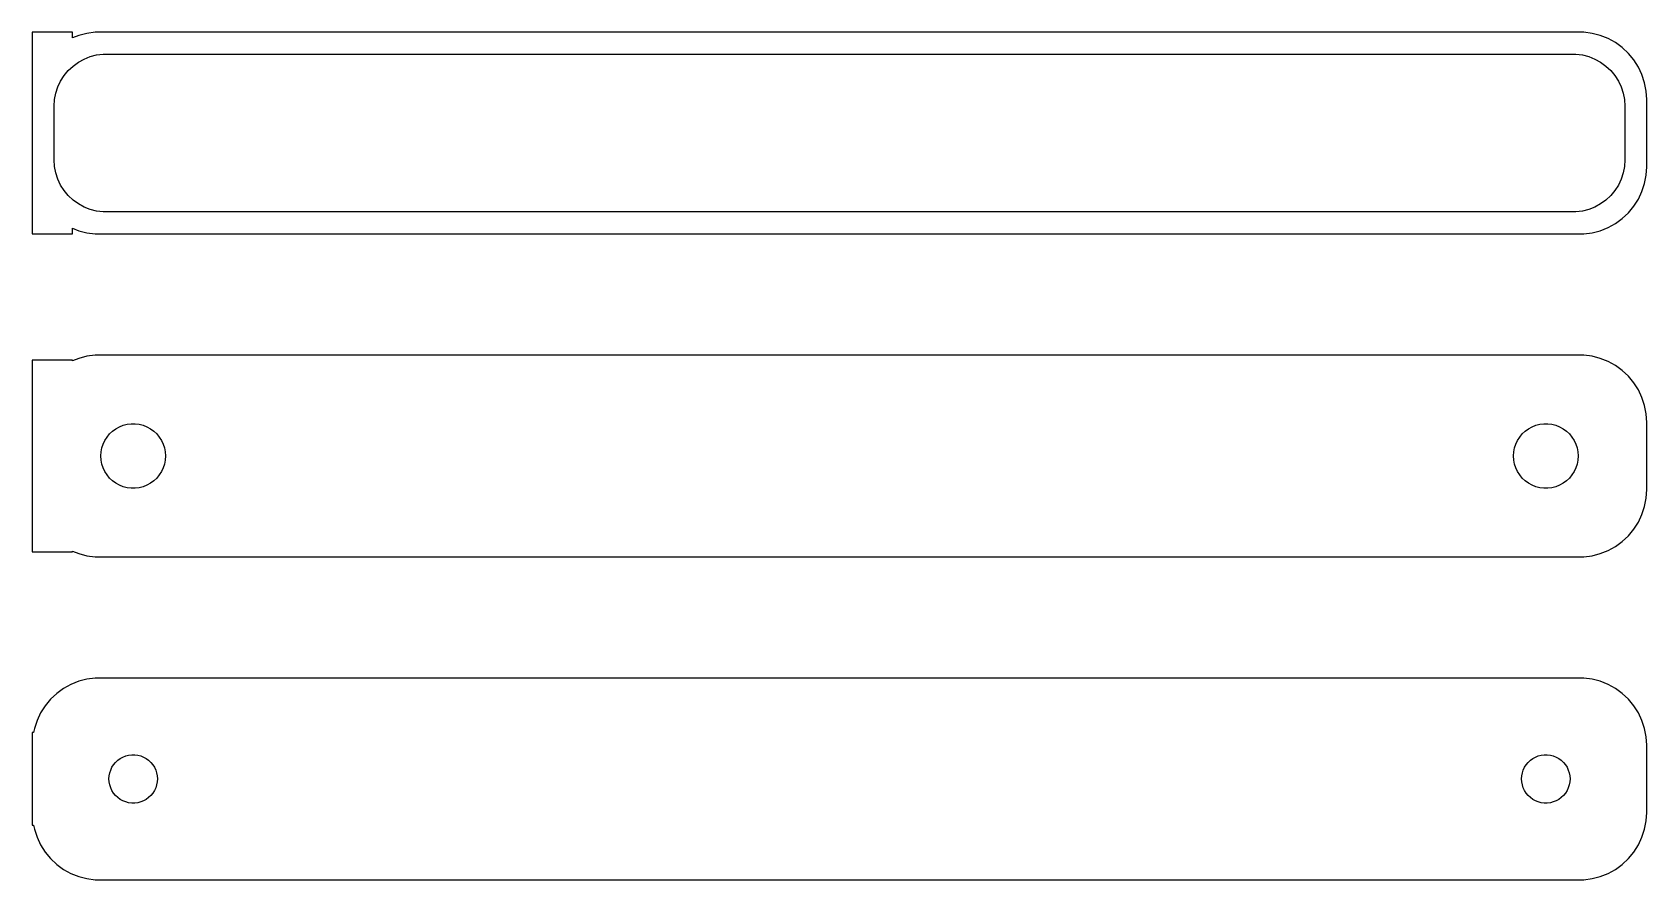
# Model space of a CAD drawing. Header units: metres. Extents: x -60 to 60, y 41 to 103.
import ezdxf

# ---------------------------------------------------------------- set-up
doc = ezdxf.new("R2010")
doc.units = ezdxf.units.M

msp = doc.modelspace()

# ---------------------------------------------------------------- linework, layer by layer
for p, q in [((-57, 103.49), (-60, 103.49)), ((-60, 103.49), (-60, 88.5099)), ((-57, 103.075), (-57, 103.49)), ((-56.5451, 103.255), (-57, 103.075)), ((-55.9369, 103.411), (-56.5451, 103.255)), ((-55.3139, 103.49), (-55.9369, 103.411)), ((55.3139, 103.49), (-55.3139, 103.49)), ((55.9369, 103.411), (55.3139, 103.49)), ((56.5451, 103.255), (55.9369, 103.411)), ((57.1289, 103.024), (56.5451, 103.255)), ((57.6791, 102.722), (57.1289, 103.024)), ((58.1871, 102.353), (57.6791, 102.722)), ((58.6448, 101.923), (58.1871, 102.353)), ((-57.323, 100.651), (-56.9685, 100.984)), ((-56.9685, 100.984), (-56.5751, 101.27)), ((-56.5751, 101.27), (-56.1489, 101.504)), ((-56.1489, 101.504), (-55.6967, 101.683)), ((-55.6967, 101.683), (-55.2256, 101.804)), ((-55.2256, 101.804), (-54.7432, 101.865)), ((-54.7432, 101.865), (54.7432, 101.865)), ((54.7432, 101.865), (55.2256, 101.804)), ((55.2256, 101.804), (55.6967, 101.683)), ((55.6967, 101.683), (56.1489, 101.504)), ((56.1489, 101.504), (56.5751, 101.27)), ((56.5751, 101.27), (56.9685, 100.984)), ((56.9685, 100.984), (57.323, 100.651)), ((59.0451, 101.439), (58.6448, 101.923)), ((59.3815, 100.909), (59.0451, 101.439)), ((59.6489, 100.341), (59.3815, 100.909)), ((-58.1007, 99.4256), (-57.8936, 99.8656)), ((-57.8936, 99.8656), (-57.633, 100.276)), ((-57.633, 100.276), (-57.323, 100.651)), ((57.323, 100.651), (57.633, 100.276)), ((57.633, 100.276), (57.8936, 99.8656)), ((57.8936, 99.8656), (58.1007, 99.4256)), ((59.8429, 99.7434), (59.6489, 100.341)), ((59.9606, 99.1267), (59.8429, 99.7434)), ((-58.3726, 98), (-58.3421, 98.4854)), ((-58.3421, 98.4854), (-58.251, 98.9631)), ((-58.251, 98.9631), (-58.1007, 99.4256)), ((58.1007, 99.4256), (58.251, 98.9631)), ((58.251, 98.9631), (58.3421, 98.4854)), ((58.3421, 98.4854), (58.3726, 98)), ((60, 98.5), (59.9606, 99.1267)), ((60, 93.5), (60, 98.5)), ((-58.3726, 94), (-58.3726, 98)), ((58.3726, 98), (58.3726, 94)), ((-58.3421, 93.5146), (-58.3726, 94)), ((58.3726, 94), (58.3421, 93.5146)), ((-58.251, 93.0369), (-58.3421, 93.5146)), ((-58.1007, 92.5744), (-58.251, 93.0369)), ((-57.8936, 92.1344), (-58.1007, 92.5744)), ((58.1007, 92.5744), (57.8936, 92.1344)), ((58.251, 93.0369), (58.1007, 92.5744)), ((58.3421, 93.5146), (58.251, 93.0369)), ((59.8429, 92.2566), (59.9606, 92.8733)), ((59.9606, 92.8733), (60, 93.5)), ((-57.633, 91.7237), (-57.8936, 92.1344)), ((-57.323, 91.349), (-57.633, 91.7237)), ((-56.9685, 91.0161), (-57.323, 91.349)), ((57.323, 91.349), (56.9685, 91.0161)), ((57.633, 91.7237), (57.323, 91.349)), ((57.8936, 92.1344), (57.633, 91.7237)), ((59.3815, 91.0912), (59.6489, 91.6594)), ((59.6489, 91.6594), (59.8429, 92.2566)), ((-56.5751, 90.7302), (-56.9685, 91.0161)), ((-56.1489, 90.4959), (-56.5751, 90.7302)), ((-55.6967, 90.3169), (-56.1489, 90.4959)), ((-55.2256, 90.196), (-55.6967, 90.3169)), ((-54.7432, 90.135), (-55.2256, 90.196)), ((54.7432, 90.135), (-54.7432, 90.135)), ((55.2256, 90.196), (54.7432, 90.135)), ((55.6967, 90.3169), (55.2256, 90.196)), ((56.1489, 90.4959), (55.6967, 90.3169)), ((56.5751, 90.7302), (56.1489, 90.4959)), ((56.9685, 91.0161), (56.5751, 90.7302)), ((58.1871, 89.6474), (58.6448, 90.0773)), ((58.6448, 90.0773), (59.0451, 90.5611)), ((59.0451, 90.5611), (59.3815, 91.0912)), ((-57, 88.9248), (-56.5451, 88.7447)), ((-57, 88.5099), (-57, 88.9248)), ((56.5451, 88.7447), (57.1289, 88.9759)), ((57.1289, 88.9759), (57.6791, 89.2784)), ((57.6791, 89.2784), (58.1871, 89.6474)), ((-60, 88.5099), (-57, 88.5099)), ((-56.5451, 88.7447), (-55.9369, 88.5886)), ((-55.9369, 88.5886), (-55.3139, 88.5099)), ((-55.3139, 88.5099), (55.3139, 88.5099)), ((55.3139, 88.5099), (55.9369, 88.5886)), ((55.9369, 88.5886), (56.5451, 88.7447)), ((-56.5451, 79.2553), (-57, 79.0752)), ((-55.9369, 79.4114), (-56.5451, 79.2553)), ((-55.3139, 79.4901), (-55.9369, 79.4114)), ((55.3139, 79.4901), (-55.3139, 79.4901)), ((55.9369, 79.4114), (55.3139, 79.4901)), ((56.5451, 79.2553), (55.9369, 79.4114)), ((57.1289, 79.0241), (56.5451, 79.2553)), ((-57, 79.1148), (-60, 79.1148)), ((-60, 79.1148), (-60, 64.8852)), ((-57, 79.0752), (-57, 79.1148)), ((57.6791, 78.7216), (57.1289, 79.0241)), ((58.1871, 78.3526), (57.6791, 78.7216)), ((58.6448, 77.9227), (58.1871, 78.3526)), ((59.0451, 77.4389), (58.6448, 77.9227)), ((59.3815, 76.9088), (59.0451, 77.4389)), ((59.6489, 76.3406), (59.3815, 76.9088)), ((59.8429, 75.7434), (59.6489, 76.3406)), ((59.9606, 75.1267), (59.8429, 75.7434)), ((60, 74.5), (59.9606, 75.1267)), ((60, 69.5), (60, 74.5)), ((-54.6031, 73.1562), (-54.4416, 73.4107)), ((-54.4416, 73.4107), (-54.2495, 73.6429)), ((-54.2495, 73.6429), (-54.0298, 73.8492)), ((-54.0298, 73.8492), (-53.786, 74.0264)), ((-53.786, 74.0264), (-53.5219, 74.1716)), ((-53.5219, 74.1716), (-53.2416, 74.2825)), ((-53.2416, 74.2825), (-52.9497, 74.3575)), ((-52.9497, 74.3575), (-52.6507, 74.3953)), ((-52.6507, 74.3953), (-52.3493, 74.3953)), ((-52.3493, 74.3953), (-52.0503, 74.3575)), ((-52.0503, 74.3575), (-51.7584, 74.2825)), ((-51.7584, 74.2825), (-51.4781, 74.1716)), ((-51.4781, 74.1716), (-51.214, 74.0264)), ((-51.214, 74.0264), (-50.9702, 73.8492)), ((-50.9702, 73.8492), (-50.7505, 73.6429)), ((-50.7505, 73.6429), (-50.5583, 73.4107)), ((-50.5583, 73.4107), (-50.3969, 73.1562)), ((50.3969, 73.1562), (50.5583, 73.4107)), ((50.5583, 73.4107), (50.7505, 73.6429)), ((50.7505, 73.6429), (50.9702, 73.8492)), ((50.9702, 73.8492), (51.214, 74.0264)), ((51.214, 74.0264), (51.4781, 74.1716)), ((51.4781, 74.1716), (51.7584, 74.2825)), ((51.7584, 74.2825), (52.0503, 74.3575)), ((52.0503, 74.3575), (52.3493, 74.3953)), ((52.3493, 74.3953), (52.6507, 74.3953)), ((52.6507, 74.3953), (52.9497, 74.3575)), ((52.9497, 74.3575), (53.2416, 74.2825)), ((53.2416, 74.2825), (53.5219, 74.1716)), ((53.5219, 74.1716), (53.786, 74.0264)), ((53.786, 74.0264), (54.0298, 73.8492)), ((54.0298, 73.8492), (54.2495, 73.6429)), ((54.2495, 73.6429), (54.4416, 73.4107)), ((54.4416, 73.4107), (54.6031, 73.1562)), ((-54.9, 72), (-54.8811, 72.3008)), ((-54.8811, 71.6992), (-54.9, 72)), ((-54.8811, 72.3008), (-54.8246, 72.5968)), ((-54.8246, 72.5968), (-54.7315, 72.8835)), ((-54.7315, 72.8835), (-54.6031, 73.1562)), ((-50.3969, 73.1562), (-50.2685, 72.8835)), ((-50.2685, 72.8835), (-50.1754, 72.5968)), ((-50.1754, 72.5968), (-50.1189, 72.3008)), ((-50.1189, 72.3008), (-50.1, 72)), ((-50.1, 72), (-50.1189, 71.6992)), ((50.1, 72), (50.1189, 72.3008)), ((50.1189, 71.6992), (50.1, 72)), ((50.1189, 72.3008), (50.1754, 72.5968)), ((50.1754, 72.5968), (50.2685, 72.8835)), ((50.2685, 72.8835), (50.3969, 73.1562)), ((54.6031, 73.1562), (54.7315, 72.8835)), ((54.7315, 72.8835), (54.8246, 72.5968)), ((54.8246, 72.5968), (54.8811, 72.3008)), ((54.8811, 72.3008), (54.9, 72)), ((54.9, 72), (54.8811, 71.6992)), ((-54.8246, 71.4032), (-54.8811, 71.6992)), ((-54.7315, 71.1165), (-54.8246, 71.4032)), ((-54.6031, 70.8438), (-54.7315, 71.1165)), ((-54.4416, 70.5893), (-54.6031, 70.8438)), ((-50.3969, 70.8438), (-50.5583, 70.5893)), ((-50.2685, 71.1165), (-50.3969, 70.8438)), ((-50.1754, 71.4032), (-50.2685, 71.1165)), ((-50.1189, 71.6992), (-50.1754, 71.4032)), ((50.1754, 71.4032), (50.1189, 71.6992)), ((50.2685, 71.1165), (50.1754, 71.4032)), ((50.3969, 70.8438), (50.2685, 71.1165)), ((50.5583, 70.5893), (50.3969, 70.8438)), ((54.6031, 70.8438), (54.4416, 70.5893)), ((54.7315, 71.1165), (54.6031, 70.8438)), ((54.8246, 71.4032), (54.7315, 71.1165)), ((54.8811, 71.6992), (54.8246, 71.4032)), ((-54.2495, 70.3571), (-54.4416, 70.5893)), ((-54.0298, 70.1508), (-54.2495, 70.3571)), ((-53.786, 69.9736), (-54.0298, 70.1508)), ((-53.5219, 69.8284), (-53.786, 69.9736)), ((-53.2416, 69.7175), (-53.5219, 69.8284)), ((-52.9497, 69.6425), (-53.2416, 69.7175)), ((-52.6507, 69.6047), (-52.9497, 69.6425)), ((-52.3493, 69.6047), (-52.6507, 69.6047)), ((-52.0503, 69.6425), (-52.3493, 69.6047)), ((-51.7584, 69.7175), (-52.0503, 69.6425)), ((-51.4781, 69.8284), (-51.7584, 69.7175)), ((-51.214, 69.9736), (-51.4781, 69.8284)), ((-50.9702, 70.1508), (-51.214, 69.9736)), ((-50.7505, 70.3571), (-50.9702, 70.1508)), ((-50.5583, 70.5893), (-50.7505, 70.3571)), ((50.7505, 70.3571), (50.5583, 70.5893)), ((50.9702, 70.1508), (50.7505, 70.3571)), ((51.214, 69.9736), (50.9702, 70.1508)), ((51.4781, 69.8284), (51.214, 69.9736)), ((51.7584, 69.7175), (51.4781, 69.8284)), ((52.0503, 69.6425), (51.7584, 69.7175)), ((52.3493, 69.6047), (52.0503, 69.6425)), ((52.6507, 69.6047), (52.3493, 69.6047)), ((52.9497, 69.6425), (52.6507, 69.6047)), ((53.2416, 69.7175), (52.9497, 69.6425)), ((53.5219, 69.8284), (53.2416, 69.7175)), ((53.786, 69.9736), (53.5219, 69.8284)), ((54.0298, 70.1508), (53.786, 69.9736)), ((54.2495, 70.3571), (54.0298, 70.1508)), ((54.4416, 70.5893), (54.2495, 70.3571)), ((59.8429, 68.2566), (59.9606, 68.8733)), ((59.9606, 68.8733), (60, 69.5)), ((59.3815, 67.0912), (59.6489, 67.6594)), ((59.6489, 67.6594), (59.8429, 68.2566)), ((58.1871, 65.6474), (58.6448, 66.0773)), ((58.6448, 66.0773), (59.0451, 66.5611)), ((59.0451, 66.5611), (59.3815, 67.0912)), ((-60, 64.8852), (-57, 64.8852)), ((-57, 64.8852), (-57, 64.9248)), ((-57, 64.9248), (-56.5451, 64.7447)), ((56.5451, 64.7447), (57.1289, 64.9759)), ((57.1289, 64.9759), (57.6791, 65.2784)), ((57.6791, 65.2784), (58.1871, 65.6474)), ((-56.5451, 64.7447), (-55.9369, 64.5886)), ((-55.9369, 64.5886), (-55.3139, 64.5099)), ((-55.3139, 64.5099), (55.3139, 64.5099)), ((55.3139, 64.5099), (55.9369, 64.5886)), ((55.9369, 64.5886), (56.5451, 64.7447)), ((-56.5451, 55.2553), (-57.1289, 55.0241)), ((-55.9369, 55.4114), (-56.5451, 55.2553)), ((-55.3139, 55.4901), (-55.9369, 55.4114)), ((55.3139, 55.4901), (-55.3139, 55.4901)), ((55.9369, 55.4114), (55.3139, 55.4901)), ((56.5451, 55.2553), (55.9369, 55.4114)), ((57.1289, 55.0241), (56.5451, 55.2553)), ((-58.1871, 54.3526), (-58.6448, 53.9227)), ((-57.6791, 54.7216), (-58.1871, 54.3526)), ((-57.1289, 55.0241), (-57.6791, 54.7216)), ((57.6791, 54.7216), (57.1289, 55.0241)), ((58.1871, 54.3526), (57.6791, 54.7216)), ((58.6448, 53.9227), (58.1871, 54.3526)), ((-59.3815, 52.9088), (-59.6489, 52.3406)), ((-59.0451, 53.4389), (-59.3815, 52.9088)), ((-58.6448, 53.9227), (-59.0451, 53.4389)), ((59.0451, 53.4389), (58.6448, 53.9227)), ((59.3815, 52.9088), (59.0451, 53.4389)), ((59.6489, 52.3406), (59.3815, 52.9088)), ((-59.8429, 51.7434), (-59.9, 51.4442)), ((-59.6489, 52.3406), (-59.8429, 51.7434)), ((59.8429, 51.7434), (59.6489, 52.3406)), ((59.9606, 51.1267), (59.8429, 51.7434)), ((-59.9, 51.4442), (-60, 51.4442)), ((-60, 51.4442), (-60, 44.5558)), ((60, 50.5), (59.9606, 51.1267)), ((60, 45.5), (60, 50.5)), ((-53.9562, 49.058), (-53.8121, 49.2322)), ((-53.8121, 49.2322), (-53.6474, 49.3869)), ((-53.6474, 49.3869), (-53.4645, 49.5198)), ((-53.4645, 49.5198), (-53.2664, 49.6287)), ((-53.2664, 49.6287), (-53.0562, 49.7119)), ((-53.0562, 49.7119), (-52.8373, 49.7681)), ((-52.8373, 49.7681), (-52.613, 49.7964)), ((-52.613, 49.7964), (-52.387, 49.7964)), ((-52.387, 49.7964), (-52.1627, 49.7681)), ((-52.1627, 49.7681), (-51.9438, 49.7119)), ((-51.9438, 49.7119), (-51.7336, 49.6287)), ((-51.7336, 49.6287), (-51.5355, 49.5198)), ((-51.5355, 49.5198), (-51.3526, 49.3869)), ((-51.3526, 49.3869), (-51.1879, 49.2322)), ((-51.1879, 49.2322), (-51.0438, 49.058)), ((51.0438, 49.058), (51.1879, 49.2322)), ((51.1879, 49.2322), (51.3526, 49.3869)), ((51.3526, 49.3869), (51.5355, 49.5198)), ((51.5355, 49.5198), (51.7336, 49.6287)), ((51.7336, 49.6287), (51.9438, 49.7119)), ((51.9438, 49.7119), (52.1627, 49.7681)), ((52.1627, 49.7681), (52.387, 49.7964)), ((52.387, 49.7964), (52.613, 49.7964)), ((52.613, 49.7964), (52.8373, 49.7681)), ((52.8373, 49.7681), (53.0562, 49.7119)), ((53.0562, 49.7119), (53.2664, 49.6287)), ((53.2664, 49.6287), (53.4645, 49.5198)), ((53.4645, 49.5198), (53.6474, 49.3869)), ((53.6474, 49.3869), (53.8121, 49.2322)), ((53.8121, 49.2322), (53.9562, 49.058)), ((-54.3, 48), (-54.2858, 48.2256)), ((-54.2858, 47.7744), (-54.3, 48)), ((-54.2858, 48.2256), (-54.2434, 48.4476)), ((-54.2434, 48.4476), (-54.1736, 48.6626)), ((-54.1736, 48.6626), (-54.0773, 48.8671)), ((-54.0773, 48.8671), (-53.9562, 49.058)), ((-51.0438, 49.058), (-50.9226, 48.8671)), ((-50.9226, 48.8671), (-50.8264, 48.6626)), ((-50.8264, 48.6626), (-50.7565, 48.4476)), ((-50.7565, 48.4476), (-50.7142, 48.2256)), ((-50.7142, 48.2256), (-50.7, 48)), ((-50.7, 48), (-50.7142, 47.7744)), ((50.7, 48), (50.7142, 48.2256)), ((50.7142, 47.7744), (50.7, 48)), ((50.7142, 48.2256), (50.7565, 48.4476)), ((50.7565, 48.4476), (50.8264, 48.6626)), ((50.8264, 48.6626), (50.9226, 48.8671)), ((50.9226, 48.8671), (51.0438, 49.058)), ((53.9562, 49.058), (54.0773, 48.8671)), ((54.0773, 48.8671), (54.1736, 48.6626)), ((54.1736, 48.6626), (54.2434, 48.4476)), ((54.2434, 48.4476), (54.2858, 48.2256)), ((54.2858, 48.2256), (54.3, 48)), ((54.3, 48), (54.2858, 47.7744)), ((-54.2434, 47.5524), (-54.2858, 47.7744)), ((-54.1736, 47.3374), (-54.2434, 47.5524)), ((-54.0773, 47.1329), (-54.1736, 47.3374)), ((-53.9562, 46.942), (-54.0773, 47.1329)), ((-53.8121, 46.7678), (-53.9562, 46.942)), ((-51.0438, 46.942), (-51.1879, 46.7678)), ((-50.9226, 47.1329), (-51.0438, 46.942)), ((-50.8264, 47.3374), (-50.9226, 47.1329)), ((-50.7565, 47.5524), (-50.8264, 47.3374)), ((-50.7142, 47.7744), (-50.7565, 47.5524)), ((50.7565, 47.5524), (50.7142, 47.7744)), ((50.8264, 47.3374), (50.7565, 47.5524)), ((50.9226, 47.1329), (50.8264, 47.3374)), ((51.0438, 46.942), (50.9226, 47.1329)), ((51.1879, 46.7678), (51.0438, 46.942)), ((53.9562, 46.942), (53.8121, 46.7678)), ((54.0773, 47.1329), (53.9562, 46.942)), ((54.1736, 47.3374), (54.0773, 47.1329)), ((54.2434, 47.5524), (54.1736, 47.3374)), ((54.2858, 47.7744), (54.2434, 47.5524)), ((-53.6474, 46.6131), (-53.8121, 46.7678)), ((-53.4645, 46.4802), (-53.6474, 46.6131)), ((-53.2664, 46.3713), (-53.4645, 46.4802)), ((-53.0562, 46.2881), (-53.2664, 46.3713)), ((-52.8373, 46.2319), (-53.0562, 46.2881)), ((-52.613, 46.2036), (-52.8373, 46.2319)), ((-52.387, 46.2036), (-52.613, 46.2036)), ((-52.1627, 46.2319), (-52.387, 46.2036)), ((-51.9438, 46.2881), (-52.1627, 46.2319)), ((-51.7336, 46.3713), (-51.9438, 46.2881)), ((-51.5355, 46.4802), (-51.7336, 46.3713)), ((-51.3526, 46.6131), (-51.5355, 46.4802)), ((-51.1879, 46.7678), (-51.3526, 46.6131)), ((51.3526, 46.6131), (51.1879, 46.7678)), ((51.5355, 46.4802), (51.3526, 46.6131)), ((51.7336, 46.3713), (51.5355, 46.4802)), ((51.9438, 46.2881), (51.7336, 46.3713)), ((52.1627, 46.2319), (51.9438, 46.2881)), ((52.387, 46.2036), (52.1627, 46.2319)), ((52.613, 46.2036), (52.387, 46.2036)), ((52.8373, 46.2319), (52.613, 46.2036)), ((53.0562, 46.2881), (52.8373, 46.2319)), ((53.2664, 46.3713), (53.0562, 46.2881)), ((53.4645, 46.4802), (53.2664, 46.3713)), ((53.6474, 46.6131), (53.4645, 46.4802)), ((53.8121, 46.7678), (53.6474, 46.6131)), ((-60, 44.5558), (-59.9, 44.5558)), ((-59.9, 44.5558), (-59.8429, 44.2566)), ((59.8429, 44.2566), (59.9606, 44.8733)), ((59.9606, 44.8733), (60, 45.5)), ((-59.8429, 44.2566), (-59.6489, 43.6594)), ((-59.6489, 43.6594), (-59.3815, 43.0912)), ((59.3815, 43.0912), (59.6489, 43.6594)), ((59.6489, 43.6594), (59.8429, 44.2566)), ((-59.3815, 43.0912), (-59.0451, 42.5611)), ((-59.0451, 42.5611), (-58.6448, 42.0773)), ((-58.6448, 42.0773), (-58.1871, 41.6474)), ((58.1871, 41.6474), (58.6448, 42.0773)), ((58.6448, 42.0773), (59.0451, 42.5611)), ((59.0451, 42.5611), (59.3815, 43.0912)), ((-58.1871, 41.6474), (-57.6791, 41.2784)), ((-57.6791, 41.2784), (-57.1289, 40.9759)), ((-57.1289, 40.9759), (-56.5451, 40.7447)), ((56.5451, 40.7447), (57.1289, 40.9759)), ((57.1289, 40.9759), (57.6791, 41.2784)), ((57.6791, 41.2784), (58.1871, 41.6474)), ((-56.5451, 40.7447), (-55.9369, 40.5886)), ((-55.9369, 40.5886), (-55.3139, 40.5099)), ((-55.3139, 40.5099), (55.3139, 40.5099)), ((55.3139, 40.5099), (55.9369, 40.5886)), ((55.9369, 40.5886), (56.5451, 40.7447))]:
    msp.add_line(p, q)

doc.saveas('drawing.dxf')
